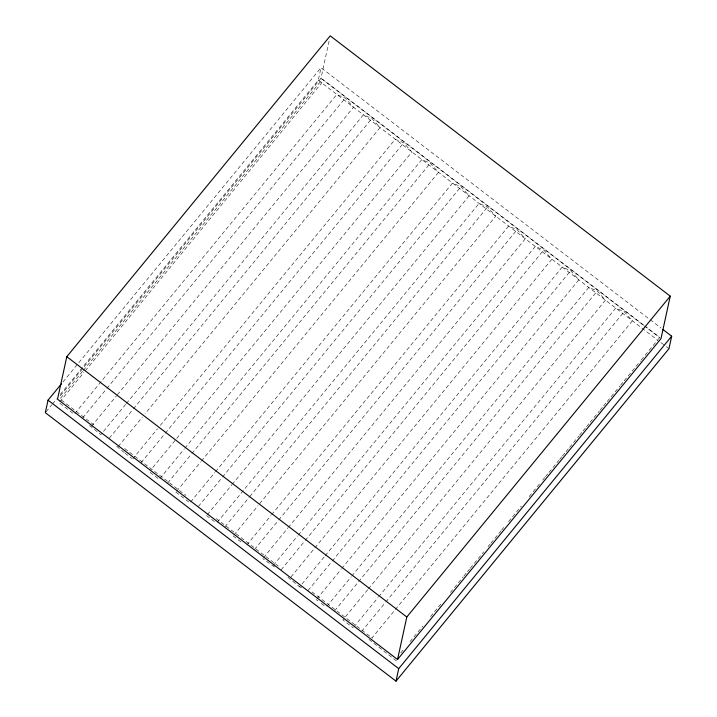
<?xml version="1.0" encoding="UTF-8"?>
<svg xmlns="http://www.w3.org/2000/svg" width="717" height="717" viewBox="0 0 717 717"><rect width="100%" height="100%" fill="white"/><g stroke="black" fill="none" stroke-linecap="round" stroke-linejoin="round"><path stroke-width="0.54" stroke-dasharray="3.58 2.69" d="M60.246 394.484L318.276 80.223L321.001 67.721L661.029 328.045M60.371 395.73L320.965 78.35L329.515 39.121M643.821 325.186L322.48 79.175L321.664 82.921L84.651 371.585M62.971 381.982L321.001 67.721M46.022 411.8L51.714 404.872M52.422 404.012L56.688 398.813M82.616 371.307L59.923 398.948L93.658 424.769M83.324 370.447L322.48 79.175M59.816 401.834L83.943 372.446M74.953 413.422L336.802 94.51L345.262 98.112L353.454 107.263L117.149 395.058M82.706 417.886L106.125 389.367M106.833 388.497L345.262 98.112M91.606 426.167L116.441 395.918M125.663 404.388L100.828 434.636L89.41 425.369M126.38 403.528L363.385 114.863L371.854 118.466L380.046 127.617L145.157 413.682M109.298 438.239L132.708 409.721M133.425 408.86L371.854 118.466M118.197 446.53L142.325 417.142M132.672 459.014L157.507 428.766M160.348 425.315L395.228 139.241L403.689 142.844L411.881 151.995L150.032 470.908M141.132 462.617L164.552 434.099M165.26 433.238L403.689 142.844M159.972 478.508L184.099 449.129M184.807 448.259L421.82 159.595L430.281 163.198L438.472 172.349L201.459 461.013M167.724 482.971L191.143 454.453M191.851 453.592L430.281 163.198M176.624 491.262L200.751 461.873M190.632 501.99L214.759 472.602M215.467 471.741L452.481 183.077L460.941 186.68L469.133 195.822L232.837 483.625M198.385 506.453L221.804 477.934M222.512 477.065L460.941 186.68M207.285 514.734L232.129 484.486M217.224 522.343L479.073 203.431L487.533 207.034L495.725 216.184L258.712 504.84M224.977 526.807L249.104 497.428M249.812 496.558L487.533 207.034M233.876 535.097L258.003 505.709M246.8 544.992L270.927 515.604M271.635 514.743L508.649 226.079L517.118 229.682L525.301 238.824L289.005 526.628M254.553 549.455L277.972 520.936M278.68 520.067L517.118 229.682M263.462 557.736L288.297 527.488M273.392 565.346L297.519 535.957M298.227 535.097L535.24 246.433L543.701 250.036L551.893 259.187L290.044 578.099M281.145 569.809L304.564 541.29M305.272 540.43L543.701 250.036M287.849 577.293L299.634 586.847L324.478 556.598M325.186 555.738L562.2 267.074L570.66 270.676L578.852 279.818L341.839 568.482M308.104 590.449L331.523 561.931M332.231 561.061L570.66 270.676M317.004 598.731L341.131 569.352M326.934 606.34L351.061 576.952M351.769 576.092L588.782 287.427L597.243 291.03L605.435 300.181L368.43 588.836M334.687 610.803L597.243 291.03M367.713 589.706L342.878 619.954L353.185 627.841M353.893 626.972L378.02 597.593M378.728 596.723L615.742 308.068L624.202 311.662L632.394 320.813L371.962 637.996M361.646 631.444L385.065 602.925M385.773 602.056L624.202 311.662M400.785 652.882L403.626 649.423M410.007 641.652L422.77 626.102M430.576 616.602L441.206 603.651M450.428 592.421L463.191 576.871M463.899 576.011L466.74 572.551M467.448 571.691L469.572 569.101M470.289 568.24L483.76 551.83M488.017 546.641L490.141 544.051M490.849 543.19L500.78 531.1M501.488 530.23L504.32 526.78M508.577 521.6L521.34 506.05M529.146 496.549L539.784 483.599M542.617 480.139L544.741 477.549M545.458 476.688L548.29 473.229M548.998 472.369L558.928 460.278M559.636 459.409L561.761 456.819M562.478 455.958L565.31 452.499M566.018 451.638L568.859 448.188M569.567 447.318L578.78 436.088M579.497 435.228L582.329 431.777M583.038 430.908L585.879 427.457M586.587 426.588L589.419 423.138M590.127 422.277L599.349 411.047M600.057 410.178L602.898 406.727M603.606 405.867L606.439 402.407M607.147 401.547L619.918 385.997M620.626 385.137L623.458 381.677M624.166 380.817L640.478 360.956M641.186 360.086L657.498 340.225M658.206 339.356L659.622 337.635L644.538 326.083M274.566 567.013L262.745 558.606M299.634 586.847L301.516 587.644M644.708 325.868L659.801 337.42M320.965 78.35L643.651 325.401M318.276 80.223L658.098 340.494M660.966 342.583L665.412 345.979M666.299 346.661L668.961 348.704M124.722 448.555L185.972 495.447M216.158 518.561L278.295 566.134M312.029 591.955L372.392 638.166M59.95 403.339L73.403 413.637M124.238 452.561L115.993 445.732M125.081 453.207L131.829 458.369M150.158 472.404L159.264 479.377M175.916 492.122L189.924 502.85M206.577 515.604L214.858 521.94M233.168 535.957L242.651 543.217M316.296 599.6L317.945 600.864M321.261 603.4L326.226 607.2M396.429 660.949L368.35 638.928"/><path stroke-width="1.08" d="M61.545 383.72L48.039 400.167L45.314 412.669L395.999 681.15L668.961 348.704L671.686 336.201L662.804 329.408M66.798 356.69L57.53 399.19L397.541 659.506L660.975 338.666L670.243 296.166L330.232 35.85L66.798 356.69L406.808 617.005L397.541 659.506M395.999 681.15L398.724 668.647L671.686 336.201M406.808 617.005L670.243 296.166M48.039 400.167L398.724 668.647"/></g></svg>
